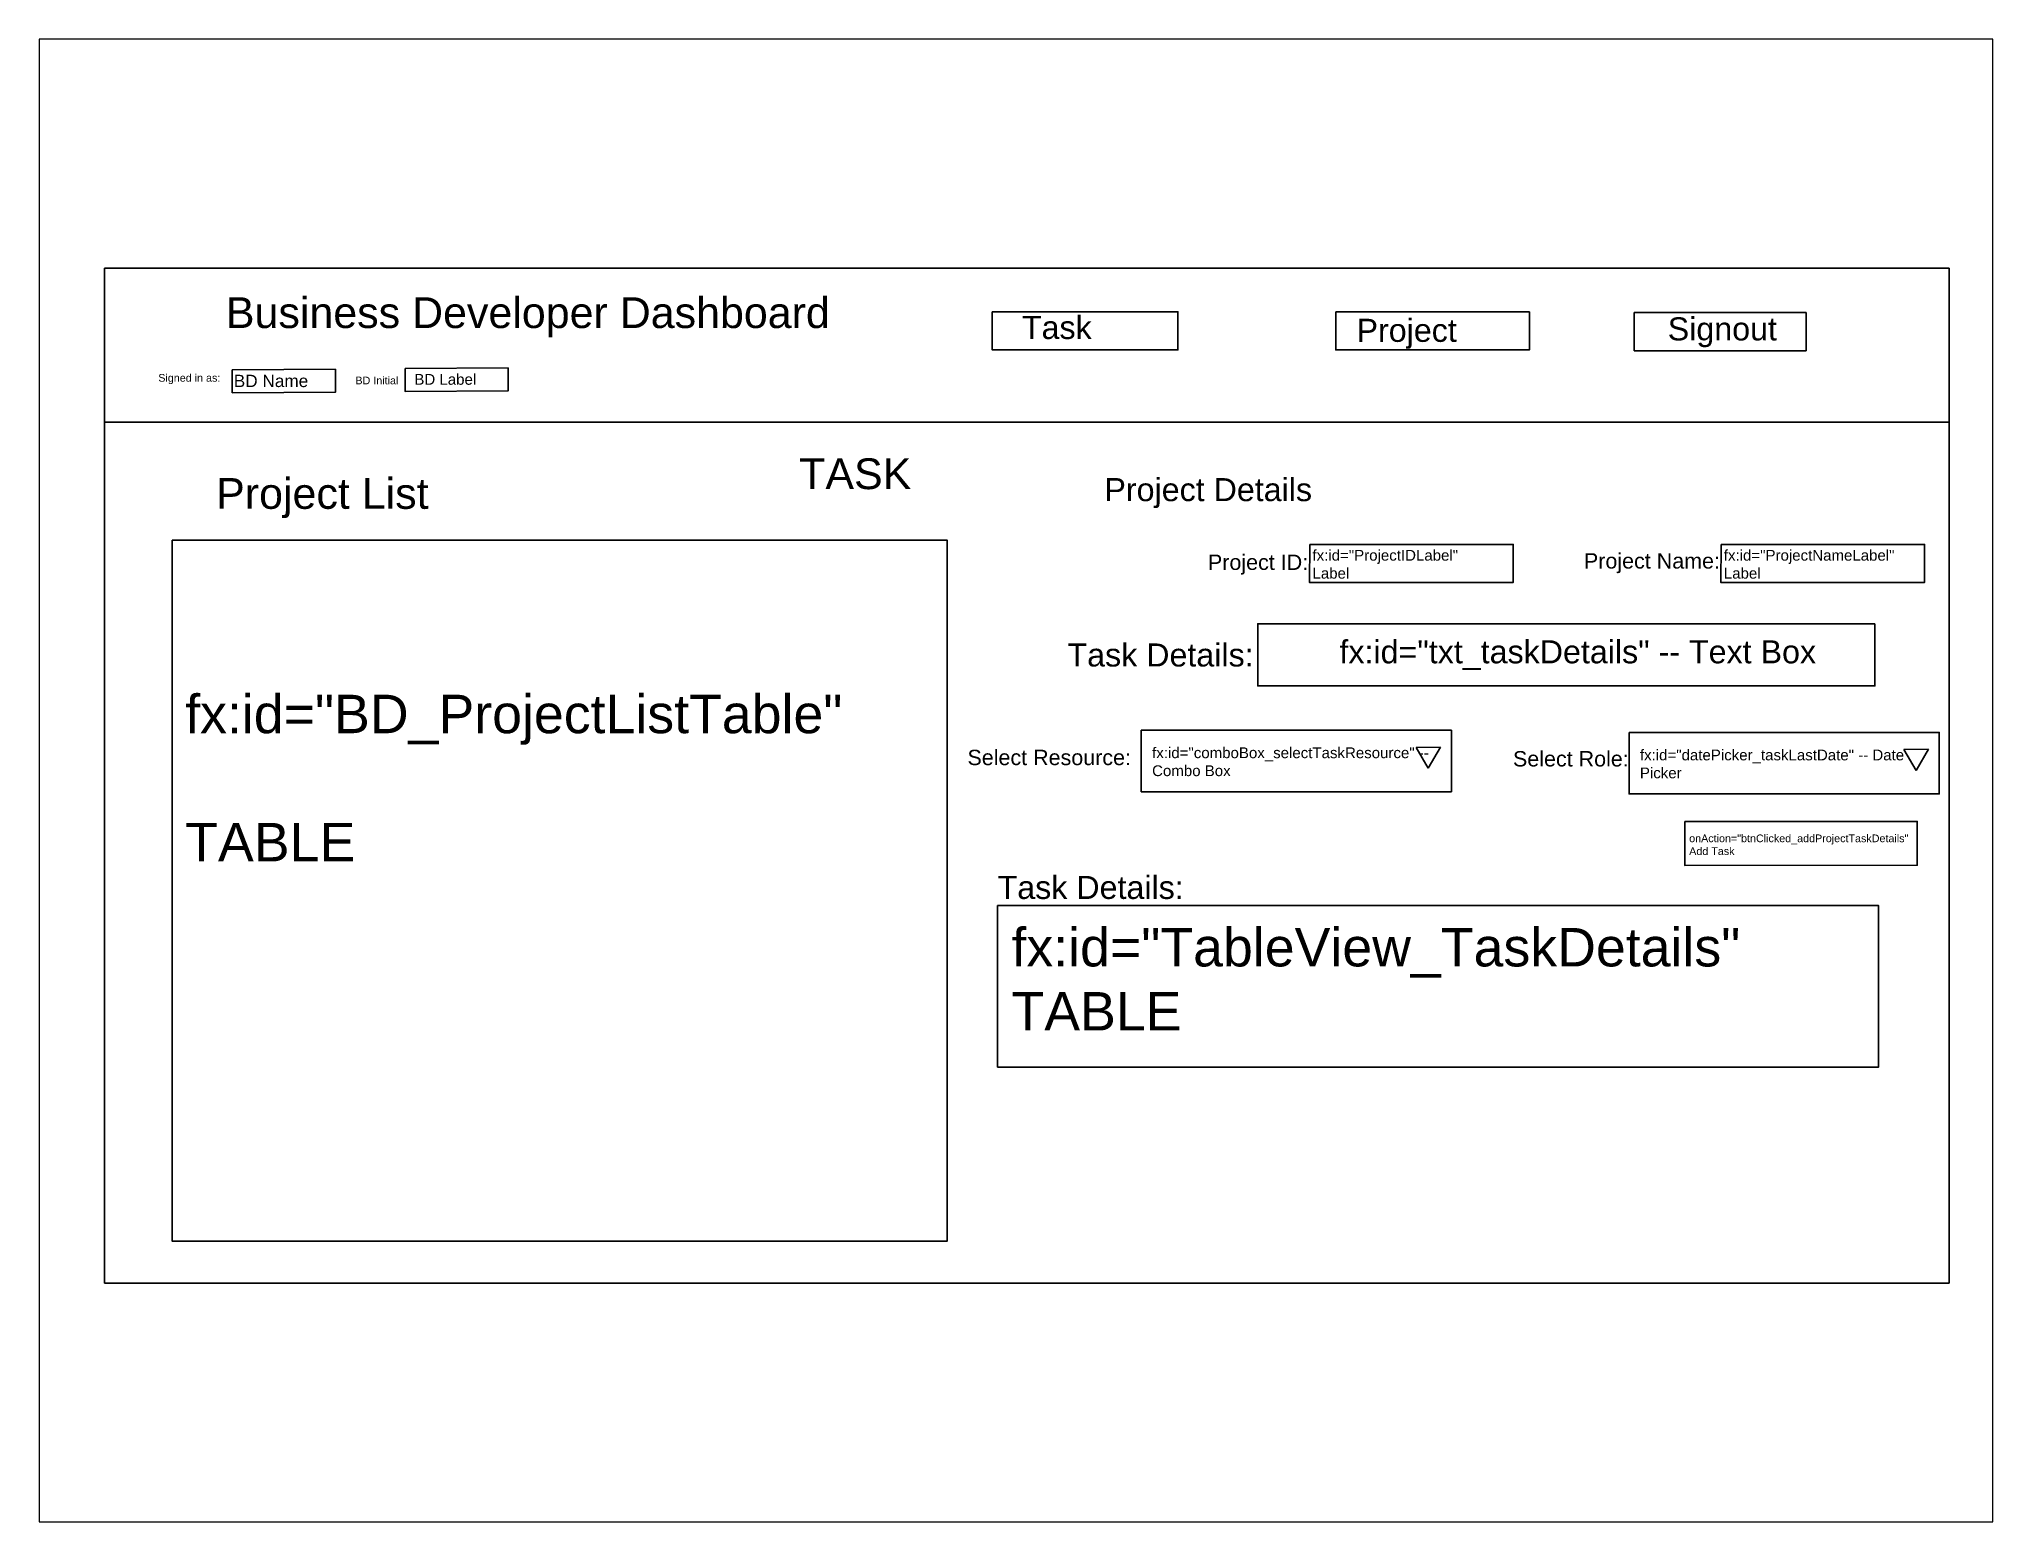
# Paper-space layout 'BusinessDevTask.fxml' of a CAD drawing. Header units: millimetres. Extents: x 26 to 231, y 20 to 176.
# The model-space entities are those that its viewports show. They can reach past a viewport. Long polylines and large blocks are cut down to what shows.
import ezdxf

# ---------------------------------------------------------------- set-up
doc = ezdxf.new("R2010")
doc.units = ezdxf.units.MM
doc.styles.add('Arial_3', font='', dxfattribs={"height": 3})
doc.styles.get('Arial_3').set_extended_font_data('Arial')

msp = doc.modelspace()

# ---------------------------------------------------------------- linework, layer by layer
for p, q in [((7590.542, 646.86), (7574.662, 646.648)), ((7574.662, 646.648), (7582.483, 633.107)), ((7582.483, 633.107), (7590.542, 646.86)), ((7907.875, 645.429), (7891.996, 645.218)), ((7891.996, 645.218), (7899.816, 631.676)), ((7899.816, 631.676), (7907.875, 645.429))]:
    msp.add_line(p, q)
for points in [[(6721.35, 298.274), (7921.35, 298.274), (7921.35, 958.274), (6721.35, 958.274)], [(6721.35, 958.274), (7921.35, 958.274), (7921.35, 858.274), (6721.35, 858.274)], [(7298.872, 930.002), (7419.611, 930.002), (7419.611, 905.198), (7298.872, 905.198)], [(7522.294, 930.002), (7648.348, 929.929), (7648.348, 905.125), (7522.294, 905.198)], [(7716.574, 929.463), (7828.269, 929.463), (7828.269, 904.659), (7716.574, 904.659)], [(6804.504, 892.253), (6871.55, 892.607), (6871.55, 877.671), (6804.504, 877.316)], [(6916.89, 893.064), (6983.936, 893.418), (6983.936, 878.482), (6916.89, 878.128)], [(6765.294, 781.419), (7269.647, 781.419), (7269.647, 325.605), (6765.294, 325.605)], [(7505.398, 778.64), (7637.789, 778.64), (7637.744, 753.855), (7505.353, 753.855)], [(7772.997, 778.64), (7905.388, 778.64), (7905.343, 753.855), (7772.953, 753.855)], [(7873.106, 727.095), (7471.573, 727.095), (7471.573, 686.683), (7873.106, 686.683)], [(7395.848, 657.828), (7597.568, 657.828), (7597.568, 617.814), (7395.848, 617.814)], [(7713.181, 656.398), (7914.901, 656.398), (7914.901, 616.384), (7713.181, 616.384)], [(7749.354, 598.453), (7900.587, 598.473), (7900.587, 569.96), (7749.354, 569.941)], [(7302.344, 543.785), (7875.52, 543.785), (7875.52, 438.679), (7302.344, 438.679)]]:
    msp.add_lwpolyline(points, close=True)

# ---------------------------------------------------------------- texts
at = {"attachment_point": 1, "style": 'Arial_3'}
for s, width, insert, char_height in [('{\\fArial Unicode MS|b0|i0|c0|p2;Business Developer Dashboard}', 450.0751, (6800.314, 939.406), 20), ('{\\fArial Unicode MS|b0|i0|c0|p2;Task}', 52.08861, (7318.16, 927.279), 15), ('{\\fArial Unicode MS|b0|i0|c0|p2;Project}', 52.08861, (7535.858, 925.408), 15), ('{\\fArial Unicode MS|b0|i0|c0|p2;Signout}', 52.08861, (7738.299, 926.353), 15), ('Signed in as:', 63.99247, (6756.333, 889.506), 5), ('{\\fArial Unicode MS|b0|i0|c0|p2;BD Label}', 52.08861, (6922.938, 889.521), 7), ('{\\fArial Unicode MS|b0|i0|c0|p2;BD Name}', 74.83637, (6805.456, 889.011), 8), ('{\\fArial Unicode MS|b0|i0|c0|p2;BD Initial}', 63.99247, (6884.566, 887.79), 5), ('{\\fArial Unicode MS|b0|i0|c0|p2;fx:id="txt_taskDetails" -- Text Box}', 321.5022, (7524.754, 716.325), 15), ('{\\fArial Unicode MS|b0|i0|c0|p2;fx:id="BD_ProjectListTable"^J^JTABLE}', 152.03979, (6773.834, 680.887), 25), ('{\\fArial Unicode MS|b0|i0|c0|p2;fx:id="comboBox_selectTaskResource" -- Combo Box}', 180.34914, (7402.866, 646.648), 7), ('{\\fArial Unicode MS|b0|i0|c0|p2;Select Role:}', 74.9945, (7637.637, 644.25), 10), ('{\\fArial Unicode MS|b0|i0|c0|p2;fx:id="datePicker_taskLastDate" -- Date Picker}', 171.7961, (7720.199, 645.218), 7), ('{\\fArial Unicode MS|b0|i0|c0|p2;onAction="btnClicked_addProjectTaskDetails"^JAdd Task}', 110.64399, (7752.26, 590), 5), ('{\\fArial Unicode MS|b0|i0|c0|p2;fx:id="TableView_TaskDetails"^JTABLE}', 564.13763, (7311.383, 529.197), 25)]:
    msp.add_mtext_dynamic_manual_height_columns(s, width=width, gutter_width=15, heights=[0], dxfattribs=dict(at, insert=insert, char_height=char_height))
at = {"color": 2, "insert": (7173.257, 834.631), "char_height": 20, "attachment_point": 1, "style": 'Arial_3'}
msp.add_mtext_dynamic_manual_height_columns('{\\fArial Unicode MS|b0|i0|c0|p2;TASK}', width=157.34636, gutter_width=15, heights=[0], dxfattribs=at)
at = {"layer": 'Defpoints', "attachment_point": 1, "style": 'Arial_3'}
for s, width, insert, char_height in [('{\\fArial Unicode MS|b0|i0|c0|p2;Project List}', 326.69012, (6793.979, 821.814), 20), ('{\\fArial Unicode MS|b0|i0|c0|p2;Project Details}', 326.69012, (7371.847, 821.814), 15), ('{\\fArial Unicode MS|b0|i0|c0|p2;fx:id="ProjectIDLabel"^JLabel}', 122.48885, (7507.197, 775.109), 7), ('{\\fArial Unicode MS|b0|i0|c0|p2;fx:id="ProjectNameLabel"^JLabel}', 122.48885, (7774.796, 775.109), 7), ('{\\fArial Unicode MS|b0|i0|c0|p2;Project ID:}', 66.18423, (7439.203, 772.069), 10), ('{\\fArial Unicode MS|b0|i0|c0|p2;Project Name:}', 89.20128, (7683.796, 772.971), 10), ('{\\fArial Unicode MS|b0|i0|c0|p2;Task Details:}', 133.4882, (7347.818, 714.272), 15), ('{\\fArial Unicode MS|b0|i0|c0|p2;Select Resource:}', 111.38617, (7282.753, 645.116), 10), ('{\\fArial Unicode MS|b0|i0|c0|p2;Task Details:}', 196.61812, (7302.344, 563.082), 15)]:
    msp.add_mtext_dynamic_manual_height_columns(s, width=width, gutter_width=15, heights=[0], dxfattribs=dict(at, insert=insert, char_height=char_height))

psp = doc.layouts.new('BusinessDevTask.fxml')

# ---------------------------------------------------------------- viewports
at = {"layer": '0'}
psp.add_viewport(center=(128.5, 97.5), size=(205.6, 156), view_center_point=(7314.321, 625.121), view_height=964.4318, dxfattribs=at)

doc.saveas('drawing.dxf')
